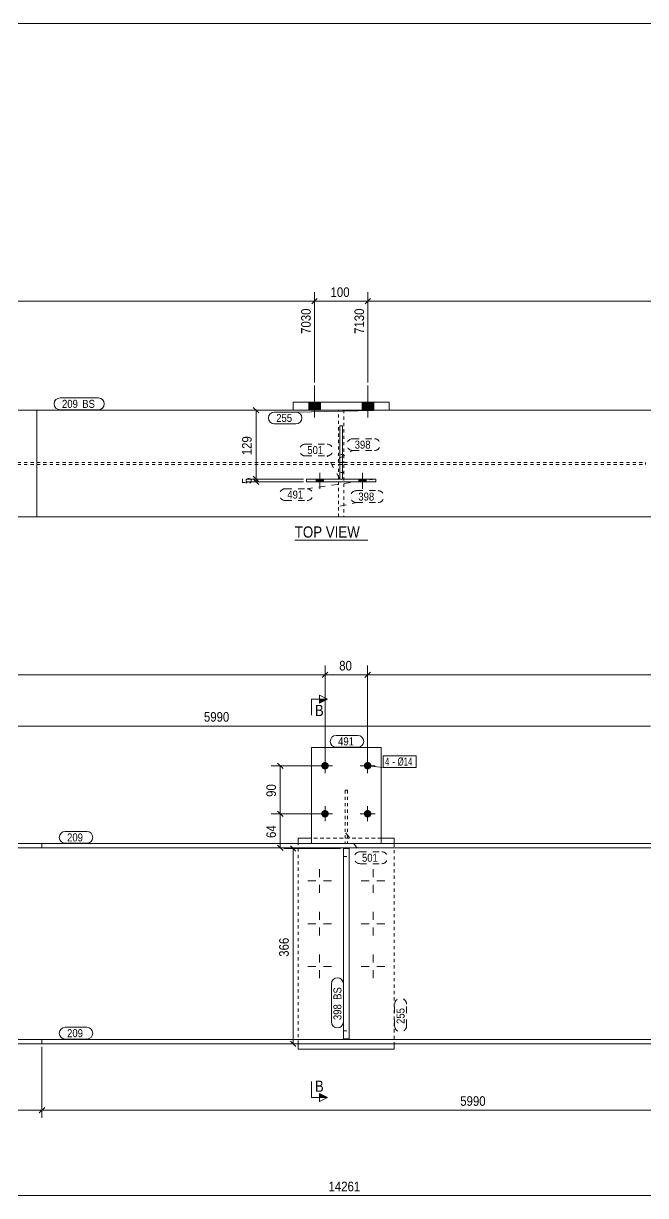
# Model space of a CAD drawing. Header units: millimetres. Extents: x 2 to 825, y 1 to 579.
# Drawn here: x 221.8 to 416.2, y 212.8 to 579 of the extents above; entities that cross this region are included whole.
import ezdxf

# ---------------------------------------------------------------- set-up
doc = ezdxf.new("R2010")
doc.units = ezdxf.units.MM
for name, pattern in [('XKITLINE00', [0]), ('XKITLINE01', [4, 1, -1, 1, -1]), ('XKITLINE02', [4, 2, -2])]:
    doc.linetypes.add(name, pattern=pattern)
for name, color, linetype, lineweight in [('Bolt', 3, 'Continuous', 0), ('BoltMark', 7, 'Continuous', 0), ('Dimensions', 7, 'Continuous', 0), ('DrawingSheet', 5, 'Continuous', 0), ('OtherObjectType', 7, 'Continuous', 0), ('Part', 2, 'Continuous', 0), ('PartMark', 7, 'Continuous', 0), ('Section', 6, 'Continuous', 0)]:
    doc.layers.add(name, color=color, linetype=linetype, lineweight=lineweight)
doc.styles.add('ARIAL', font='ARIAL.TTF')
doc.styles.add('ARIAL_NARROW', font='ARIALN.TTF')

# ---------------------------------------------------------------- blocks, each defined once
blk = doc.blocks.new('*A4')
at = {"layer": 'Bolt', "color": 3, "linetype": 'XKITLINE00', "lineweight": 0}
for p, q in [((314.34, 314.78), (314.34, 312.34)), ((331.01, 314.78), (331.01, 312.34)), ((310.67, 311.12), (313.12, 311.12)), ((314.34, 307.45), (314.34, 309.89)), ((318.01, 311.12), (315.57, 311.12)), ((327.34, 311.12), (329.78, 311.12)), ((331.01, 307.45), (331.01, 309.89)), ((334.67, 311.12), (332.23, 311.12)), ((314.34, 301.45), (314.34, 299.01)), ((331.01, 301.45), (331.01, 299.01)), ((310.67, 297.78), (313.12, 297.78)), ((318.01, 297.78), (315.57, 297.78)), ((327.34, 297.78), (329.78, 297.78)), ((334.67, 297.78), (332.23, 297.78)), ((314.34, 294.12), (314.34, 296.56)), ((331.01, 294.12), (331.01, 296.56)), ((314.34, 288.12), (314.34, 285.67)), ((331.01, 288.12), (331.01, 285.67)), ((310.67, 284.45), (313.12, 284.45)), ((314.34, 280.78), (314.34, 283.22)), ((318.01, 284.45), (315.57, 284.45)), ((327.34, 284.45), (329.78, 284.45)), ((331.01, 280.78), (331.01, 283.22)), ((334.67, 284.45), (332.23, 284.45))]:
    blk.add_line(p, q, dxfattribs=at)
blk = doc.blocks.new('*A5')
at = {"layer": 'Bolt'}
for points in [[(317.17, 347.09), (317.17, 347.06), (317.17, 347.03), (317.17, 347), (317.17, 346.97), (317.16, 346.94), (317.16, 346.92), (317.15, 346.89), (317.15, 346.86), (317.14, 346.83), (317.13, 346.8), (317.12, 346.78), (317.12, 346.75), (317.11, 346.72), (317.1, 346.7), (317.09, 346.67), (317.07, 346.64), (317.06, 346.62), (317.05, 346.59), (317.04, 346.57), (317.02, 346.54), (317.01, 346.52), (316.99, 346.49), (316.98, 346.47), (316.96, 346.44), (316.94, 346.42), (316.93, 346.4), (316.91, 346.38), (316.89, 346.35), (316.87, 346.33), (316.85, 346.31), (316.83, 346.29), (316.81, 346.27), (316.79, 346.25), (316.77, 346.23), (316.75, 346.21), (316.73, 346.2), (316.7, 346.18), (316.68, 346.16), (316.66, 346.15), (316.63, 346.13), (316.61, 346.12), (316.58, 346.1), (316.56, 346.09), (316.53, 346.07), (316.51, 346.06), (316.48, 346.05), (316.45, 346.04), (316.43, 346.03), (316.4, 346.02), (316.37, 346.01), (316.35, 346), (316.32, 345.99), (316.29, 345.98), (316.26, 345.98), (316.24, 345.97), (316.21, 345.97), (316.18, 345.96), (316.15, 345.96), (316.12, 345.95), (316.09, 345.95), (316.07, 345.95), (316.04, 345.95), (316.01, 345.95), (315.98, 345.95), (315.95, 345.95), (315.92, 345.95), (315.89, 345.95), (315.87, 345.96), (315.84, 345.96), (315.81, 345.97), (315.78, 345.97), (315.75, 345.98), (315.72, 345.98), (315.7, 345.99), (315.67, 346), (315.64, 346.01), (315.61, 346.02), (315.59, 346.03), (315.56, 346.04), (315.54, 346.05), (315.51, 346.06), (315.48, 346.07), (315.46, 346.09), (315.43, 346.1), (315.41, 346.12), (315.38, 346.13), (315.36, 346.15), (315.34, 346.16), (315.31, 346.18), (315.29, 346.2), (315.27, 346.21), (315.25, 346.23), (315.22, 346.25), (315.2, 346.27), (315.18, 346.29), (315.16, 346.31), (315.14, 346.33), (315.12, 346.35), (315.11, 346.38), (315.09, 346.4), (315.07, 346.42), (315.05, 346.44), (315.04, 346.47), (315.02, 346.49), (315.01, 346.52), (314.99, 346.54), (314.98, 346.57), (314.97, 346.59), (314.95, 346.62), (314.94, 346.64), (314.93, 346.67), (314.92, 346.7), (314.91, 346.72), (314.9, 346.75), (314.89, 346.78), (314.88, 346.8), (314.88, 346.83), (314.87, 346.86), (314.86, 346.89), (314.86, 346.92), (314.85, 346.94), (314.85, 346.97), (314.85, 347), (314.84, 347.03), (314.84, 347.06), (314.84, 347.09), (314.84, 347.12), (314.84, 347.14), (314.84, 347.17), (314.84, 347.2), (314.85, 347.23), (314.85, 347.26), (314.85, 347.29), (314.86, 347.32), (314.86, 347.34), (314.87, 347.37), (314.88, 347.4), (314.88, 347.43), (314.89, 347.45), (314.9, 347.48), (314.91, 347.51), (314.92, 347.54), (314.93, 347.56), (314.94, 347.59), (314.95, 347.61), (314.97, 347.64), (314.98, 347.67), (314.99, 347.69), (315.01, 347.72), (315.02, 347.74), (315.04, 347.76), (315.05, 347.79), (315.07, 347.81), (315.09, 347.83), (315.11, 347.86), (315.12, 347.88), (315.14, 347.9), (315.16, 347.92), (315.18, 347.94), (315.2, 347.96), (315.22, 347.98), (315.25, 348), (315.27, 348.02), (315.29, 348.04), (315.31, 348.05), (315.34, 348.07), (315.36, 348.09), (315.38, 348.1), (315.41, 348.12), (315.43, 348.13), (315.46, 348.14), (315.48, 348.16), (315.51, 348.17), (315.54, 348.18), (315.56, 348.19), (315.59, 348.2), (315.61, 348.21), (315.64, 348.22), (315.67, 348.23), (315.7, 348.24), (315.72, 348.25), (315.75, 348.25), (315.78, 348.26), (315.81, 348.27), (315.84, 348.27), (315.87, 348.27), (315.89, 348.28), (315.92, 348.28), (315.95, 348.28), (315.98, 348.28), (316.01, 348.28), (316.04, 348.28), (316.07, 348.28), (316.09, 348.28), (316.12, 348.28), (316.15, 348.27), (316.18, 348.27), (316.21, 348.27), (316.24, 348.26), (316.26, 348.25), (316.29, 348.25), (316.32, 348.24), (316.35, 348.23), (316.37, 348.22), (316.4, 348.21), (316.43, 348.2), (316.45, 348.19), (316.48, 348.18), (316.51, 348.17), (316.53, 348.16), (316.56, 348.14), (316.58, 348.13), (316.61, 348.12), (316.63, 348.1), (316.66, 348.09), (316.68, 348.07), (316.7, 348.05), (316.73, 348.04), (316.75, 348.02), (316.77, 348), (316.79, 347.98), (316.81, 347.96), (316.83, 347.94), (316.85, 347.92), (316.87, 347.9), (316.89, 347.88), (316.91, 347.86), (316.93, 347.83), (316.94, 347.81), (316.96, 347.79), (316.98, 347.76), (316.99, 347.74), (317.01, 347.72), (317.02, 347.69), (317.04, 347.67), (317.05, 347.64), (317.06, 347.61), (317.07, 347.59), (317.09, 347.56), (317.1, 347.54), (317.11, 347.51), (317.12, 347.48), (317.12, 347.45), (317.13, 347.43), (317.14, 347.4), (317.15, 347.37), (317.15, 347.34), (317.16, 347.32), (317.16, 347.29), (317.17, 347.26), (317.17, 347.23), (317.17, 347.2), (317.17, 347.17), (317.17, 347.14), (317.17, 347.12)], [(330.51, 347.09), (330.51, 347.06), (330.5, 347.03), (330.5, 347), (330.5, 346.97), (330.5, 346.94), (330.49, 346.92), (330.49, 346.89), (330.48, 346.86), (330.47, 346.83), (330.47, 346.8), (330.46, 346.78), (330.45, 346.75), (330.44, 346.72), (330.43, 346.7), (330.42, 346.67), (330.41, 346.64), (330.4, 346.62), (330.38, 346.59), (330.37, 346.57), (330.36, 346.54), (330.34, 346.52), (330.33, 346.49), (330.31, 346.47), (330.3, 346.44), (330.28, 346.42), (330.26, 346.4), (330.24, 346.38), (330.22, 346.35), (330.21, 346.33), (330.19, 346.31), (330.17, 346.29), (330.15, 346.27), (330.12, 346.25), (330.1, 346.23), (330.08, 346.21), (330.06, 346.2), (330.04, 346.18), (330.01, 346.16), (329.99, 346.15), (329.97, 346.13), (329.94, 346.12), (329.92, 346.1), (329.89, 346.09), (329.87, 346.07), (329.84, 346.06), (329.81, 346.05), (329.79, 346.04), (329.76, 346.03), (329.73, 346.02), (329.71, 346.01), (329.68, 346), (329.65, 345.99), (329.62, 345.98), (329.6, 345.98), (329.57, 345.97), (329.54, 345.97), (329.51, 345.96), (329.48, 345.96), (329.46, 345.95), (329.43, 345.95), (329.4, 345.95), (329.37, 345.95), (329.34, 345.95), (329.31, 345.95), (329.28, 345.95), (329.26, 345.95), (329.23, 345.95), (329.2, 345.96), (329.17, 345.96), (329.14, 345.97), (329.11, 345.97), (329.09, 345.98), (329.06, 345.98), (329.03, 345.99), (329, 346), (328.98, 346.01), (328.95, 346.02), (328.92, 346.03), (328.89, 346.04), (328.87, 346.05), (328.84, 346.06), (328.82, 346.07), (328.79, 346.09), (328.77, 346.1), (328.74, 346.12), (328.72, 346.13), (328.69, 346.15), (328.67, 346.16), (328.65, 346.18), (328.62, 346.2), (328.6, 346.21), (328.58, 346.23), (328.56, 346.25), (328.54, 346.27), (328.52, 346.29), (328.5, 346.31), (328.48, 346.33), (328.46, 346.35), (328.44, 346.38), (328.42, 346.4), (328.4, 346.42), (328.39, 346.44), (328.37, 346.47), (328.36, 346.49), (328.34, 346.52), (328.33, 346.54), (328.31, 346.57), (328.3, 346.59), (328.29, 346.62), (328.27, 346.64), (328.26, 346.67), (328.25, 346.7), (328.24, 346.72), (328.23, 346.75), (328.22, 346.78), (328.22, 346.8), (328.21, 346.83), (328.2, 346.86), (328.2, 346.89), (328.19, 346.92), (328.19, 346.94), (328.18, 346.97), (328.18, 347), (328.18, 347.03), (328.18, 347.06), (328.17, 347.09), (328.17, 347.12), (328.17, 347.14), (328.18, 347.17), (328.18, 347.2), (328.18, 347.23), (328.18, 347.26), (328.19, 347.29), (328.19, 347.32), (328.2, 347.34), (328.2, 347.37), (328.21, 347.4), (328.22, 347.43), (328.22, 347.45), (328.23, 347.48), (328.24, 347.51), (328.25, 347.54), (328.26, 347.56), (328.27, 347.59), (328.29, 347.61), (328.3, 347.64), (328.31, 347.67), (328.33, 347.69), (328.34, 347.72), (328.36, 347.74), (328.37, 347.76), (328.39, 347.79), (328.4, 347.81), (328.42, 347.83), (328.44, 347.86), (328.46, 347.88), (328.48, 347.9), (328.5, 347.92), (328.52, 347.94), (328.54, 347.96), (328.56, 347.98), (328.58, 348), (328.6, 348.02), (328.62, 348.04), (328.65, 348.05), (328.67, 348.07), (328.69, 348.09), (328.72, 348.1), (328.74, 348.12), (328.77, 348.13), (328.79, 348.14), (328.82, 348.16), (328.84, 348.17), (328.87, 348.18), (328.89, 348.19), (328.92, 348.2), (328.95, 348.21), (328.98, 348.22), (329, 348.23), (329.03, 348.24), (329.06, 348.25), (329.09, 348.25), (329.11, 348.26), (329.14, 348.27), (329.17, 348.27), (329.2, 348.27), (329.23, 348.28), (329.26, 348.28), (329.28, 348.28), (329.31, 348.28), (329.34, 348.28), (329.37, 348.28), (329.4, 348.28), (329.43, 348.28), (329.46, 348.28), (329.48, 348.27), (329.51, 348.27), (329.54, 348.27), (329.57, 348.26), (329.6, 348.25), (329.62, 348.25), (329.65, 348.24), (329.68, 348.23), (329.71, 348.22), (329.73, 348.21), (329.76, 348.2), (329.79, 348.19), (329.81, 348.18), (329.84, 348.17), (329.87, 348.16), (329.89, 348.14), (329.92, 348.13), (329.94, 348.12), (329.97, 348.1), (329.99, 348.09), (330.01, 348.07), (330.04, 348.05), (330.06, 348.04), (330.08, 348.02), (330.1, 348), (330.12, 347.98), (330.15, 347.96), (330.17, 347.94), (330.19, 347.92), (330.21, 347.9), (330.22, 347.88), (330.24, 347.86), (330.26, 347.83), (330.28, 347.81), (330.3, 347.79), (330.31, 347.76), (330.33, 347.74), (330.34, 347.72), (330.36, 347.69), (330.37, 347.67), (330.38, 347.64), (330.4, 347.61), (330.41, 347.59), (330.42, 347.56), (330.43, 347.54), (330.44, 347.51), (330.45, 347.48), (330.46, 347.45), (330.47, 347.43), (330.47, 347.4), (330.48, 347.37), (330.49, 347.34), (330.49, 347.32), (330.5, 347.29), (330.5, 347.26), (330.5, 347.23), (330.5, 347.2), (330.51, 347.17), (330.51, 347.14), (330.51, 347.12)], [(317.17, 332.09), (317.17, 332.06), (317.17, 332.03), (317.17, 332), (317.17, 331.97), (317.16, 331.94), (317.16, 331.92), (317.15, 331.89), (317.15, 331.86), (317.14, 331.83), (317.13, 331.8), (317.12, 331.78), (317.12, 331.75), (317.11, 331.72), (317.1, 331.7), (317.09, 331.67), (317.07, 331.64), (317.06, 331.62), (317.05, 331.59), (317.04, 331.57), (317.02, 331.54), (317.01, 331.52), (316.99, 331.49), (316.98, 331.47), (316.96, 331.44), (316.94, 331.42), (316.93, 331.4), (316.91, 331.38), (316.89, 331.35), (316.87, 331.33), (316.85, 331.31), (316.83, 331.29), (316.81, 331.27), (316.79, 331.25), (316.77, 331.23), (316.75, 331.21), (316.73, 331.2), (316.7, 331.18), (316.68, 331.16), (316.66, 331.15), (316.63, 331.13), (316.61, 331.12), (316.58, 331.1), (316.56, 331.09), (316.53, 331.07), (316.51, 331.06), (316.48, 331.05), (316.45, 331.04), (316.43, 331.03), (316.4, 331.02), (316.37, 331.01), (316.35, 331), (316.32, 330.99), (316.29, 330.98), (316.26, 330.98), (316.24, 330.97), (316.21, 330.97), (316.18, 330.96), (316.15, 330.96), (316.12, 330.95), (316.09, 330.95), (316.07, 330.95), (316.04, 330.95), (316.01, 330.95), (315.98, 330.95), (315.95, 330.95), (315.92, 330.95), (315.89, 330.95), (315.87, 330.96), (315.84, 330.96), (315.81, 330.97), (315.78, 330.97), (315.75, 330.98), (315.72, 330.98), (315.7, 330.99), (315.67, 331), (315.64, 331.01), (315.61, 331.02), (315.59, 331.03), (315.56, 331.04), (315.54, 331.05), (315.51, 331.06), (315.48, 331.07), (315.46, 331.09), (315.43, 331.1), (315.41, 331.12), (315.38, 331.13), (315.36, 331.15), (315.34, 331.16), (315.31, 331.18), (315.29, 331.2), (315.27, 331.21), (315.25, 331.23), (315.22, 331.25), (315.2, 331.27), (315.18, 331.29), (315.16, 331.31), (315.14, 331.33), (315.12, 331.35), (315.11, 331.38), (315.09, 331.4), (315.07, 331.42), (315.05, 331.44), (315.04, 331.47), (315.02, 331.49), (315.01, 331.52), (314.99, 331.54), (314.98, 331.57), (314.97, 331.59), (314.95, 331.62), (314.94, 331.64), (314.93, 331.67), (314.92, 331.7), (314.91, 331.72), (314.9, 331.75), (314.89, 331.78), (314.88, 331.8), (314.88, 331.83), (314.87, 331.86), (314.86, 331.89), (314.86, 331.92), (314.85, 331.94), (314.85, 331.97), (314.85, 332), (314.84, 332.03), (314.84, 332.06), (314.84, 332.09), (314.84, 332.12), (314.84, 332.14), (314.84, 332.17), (314.84, 332.2), (314.85, 332.23), (314.85, 332.26), (314.85, 332.29), (314.86, 332.32), (314.86, 332.34), (314.87, 332.37), (314.88, 332.4), (314.88, 332.43), (314.89, 332.45), (314.9, 332.48), (314.91, 332.51), (314.92, 332.54), (314.93, 332.56), (314.94, 332.59), (314.95, 332.61), (314.97, 332.64), (314.98, 332.67), (314.99, 332.69), (315.01, 332.72), (315.02, 332.74), (315.04, 332.76), (315.05, 332.79), (315.07, 332.81), (315.09, 332.83), (315.11, 332.86), (315.12, 332.88), (315.14, 332.9), (315.16, 332.92), (315.18, 332.94), (315.2, 332.96), (315.22, 332.98), (315.25, 333), (315.27, 333.02), (315.29, 333.04), (315.31, 333.05), (315.34, 333.07), (315.36, 333.09), (315.38, 333.1), (315.41, 333.12), (315.43, 333.13), (315.46, 333.14), (315.48, 333.16), (315.51, 333.17), (315.54, 333.18), (315.56, 333.19), (315.59, 333.2), (315.61, 333.21), (315.64, 333.22), (315.67, 333.23), (315.7, 333.24), (315.72, 333.25), (315.75, 333.25), (315.78, 333.26), (315.81, 333.27), (315.84, 333.27), (315.87, 333.27), (315.89, 333.28), (315.92, 333.28), (315.95, 333.28), (315.98, 333.28), (316.01, 333.28), (316.04, 333.28), (316.07, 333.28), (316.09, 333.28), (316.12, 333.28), (316.15, 333.27), (316.18, 333.27), (316.21, 333.27), (316.24, 333.26), (316.26, 333.25), (316.29, 333.25), (316.32, 333.24), (316.35, 333.23), (316.37, 333.22), (316.4, 333.21), (316.43, 333.2), (316.45, 333.19), (316.48, 333.18), (316.51, 333.17), (316.53, 333.16), (316.56, 333.14), (316.58, 333.13), (316.61, 333.12), (316.63, 333.1), (316.66, 333.09), (316.68, 333.07), (316.7, 333.05), (316.73, 333.04), (316.75, 333.02), (316.77, 333), (316.79, 332.98), (316.81, 332.96), (316.83, 332.94), (316.85, 332.92), (316.87, 332.9), (316.89, 332.88), (316.91, 332.86), (316.93, 332.83), (316.94, 332.81), (316.96, 332.79), (316.98, 332.76), (316.99, 332.74), (317.01, 332.72), (317.02, 332.69), (317.04, 332.67), (317.05, 332.64), (317.06, 332.61), (317.07, 332.59), (317.09, 332.56), (317.1, 332.54), (317.11, 332.51), (317.12, 332.48), (317.12, 332.45), (317.13, 332.43), (317.14, 332.4), (317.15, 332.37), (317.15, 332.34), (317.16, 332.32), (317.16, 332.29), (317.17, 332.26), (317.17, 332.23), (317.17, 332.2), (317.17, 332.17), (317.17, 332.14), (317.17, 332.12)], [(330.51, 332.09), (330.51, 332.06), (330.5, 332.03), (330.5, 332), (330.5, 331.97), (330.5, 331.94), (330.49, 331.92), (330.49, 331.89), (330.48, 331.86), (330.47, 331.83), (330.47, 331.8), (330.46, 331.78), (330.45, 331.75), (330.44, 331.72), (330.43, 331.7), (330.42, 331.67), (330.41, 331.64), (330.4, 331.62), (330.38, 331.59), (330.37, 331.57), (330.36, 331.54), (330.34, 331.52), (330.33, 331.49), (330.31, 331.47), (330.3, 331.44), (330.28, 331.42), (330.26, 331.4), (330.24, 331.38), (330.22, 331.35), (330.21, 331.33), (330.19, 331.31), (330.17, 331.29), (330.15, 331.27), (330.12, 331.25), (330.1, 331.23), (330.08, 331.21), (330.06, 331.2), (330.04, 331.18), (330.01, 331.16), (329.99, 331.15), (329.97, 331.13), (329.94, 331.12), (329.92, 331.1), (329.89, 331.09), (329.87, 331.07), (329.84, 331.06), (329.81, 331.05), (329.79, 331.04), (329.76, 331.03), (329.73, 331.02), (329.71, 331.01), (329.68, 331), (329.65, 330.99), (329.62, 330.98), (329.6, 330.98), (329.57, 330.97), (329.54, 330.97), (329.51, 330.96), (329.48, 330.96), (329.46, 330.95), (329.43, 330.95), (329.4, 330.95), (329.37, 330.95), (329.34, 330.95), (329.31, 330.95), (329.28, 330.95), (329.26, 330.95), (329.23, 330.95), (329.2, 330.96), (329.17, 330.96), (329.14, 330.97), (329.11, 330.97), (329.09, 330.98), (329.06, 330.98), (329.03, 330.99), (329, 331), (328.98, 331.01), (328.95, 331.02), (328.92, 331.03), (328.89, 331.04), (328.87, 331.05), (328.84, 331.06), (328.82, 331.07), (328.79, 331.09), (328.77, 331.1), (328.74, 331.12), (328.72, 331.13), (328.69, 331.15), (328.67, 331.16), (328.65, 331.18), (328.62, 331.2), (328.6, 331.21), (328.58, 331.23), (328.56, 331.25), (328.54, 331.27), (328.52, 331.29), (328.5, 331.31), (328.48, 331.33), (328.46, 331.35), (328.44, 331.38), (328.42, 331.4), (328.4, 331.42), (328.39, 331.44), (328.37, 331.47), (328.36, 331.49), (328.34, 331.52), (328.33, 331.54), (328.31, 331.57), (328.3, 331.59), (328.29, 331.62), (328.27, 331.64), (328.26, 331.67), (328.25, 331.7), (328.24, 331.72), (328.23, 331.75), (328.22, 331.78), (328.22, 331.8), (328.21, 331.83), (328.2, 331.86), (328.2, 331.89), (328.19, 331.92), (328.19, 331.94), (328.18, 331.97), (328.18, 332), (328.18, 332.03), (328.18, 332.06), (328.17, 332.09), (328.17, 332.12), (328.17, 332.14), (328.18, 332.17), (328.18, 332.2), (328.18, 332.23), (328.18, 332.26), (328.19, 332.29), (328.19, 332.32), (328.2, 332.34), (328.2, 332.37), (328.21, 332.4), (328.22, 332.43), (328.22, 332.45), (328.23, 332.48), (328.24, 332.51), (328.25, 332.54), (328.26, 332.56), (328.27, 332.59), (328.29, 332.61), (328.3, 332.64), (328.31, 332.67), (328.33, 332.69), (328.34, 332.72), (328.36, 332.74), (328.37, 332.76), (328.39, 332.79), (328.4, 332.81), (328.42, 332.83), (328.44, 332.86), (328.46, 332.88), (328.48, 332.9), (328.5, 332.92), (328.52, 332.94), (328.54, 332.96), (328.56, 332.98), (328.58, 333), (328.6, 333.02), (328.62, 333.04), (328.65, 333.05), (328.67, 333.07), (328.69, 333.09), (328.72, 333.1), (328.74, 333.12), (328.77, 333.13), (328.79, 333.14), (328.82, 333.16), (328.84, 333.17), (328.87, 333.18), (328.89, 333.19), (328.92, 333.2), (328.95, 333.21), (328.98, 333.22), (329, 333.23), (329.03, 333.24), (329.06, 333.25), (329.09, 333.25), (329.11, 333.26), (329.14, 333.27), (329.17, 333.27), (329.2, 333.27), (329.23, 333.28), (329.26, 333.28), (329.28, 333.28), (329.31, 333.28), (329.34, 333.28), (329.37, 333.28), (329.4, 333.28), (329.43, 333.28), (329.46, 333.28), (329.48, 333.27), (329.51, 333.27), (329.54, 333.27), (329.57, 333.26), (329.6, 333.25), (329.62, 333.25), (329.65, 333.24), (329.68, 333.23), (329.71, 333.22), (329.73, 333.21), (329.76, 333.2), (329.79, 333.19), (329.81, 333.18), (329.84, 333.17), (329.87, 333.16), (329.89, 333.14), (329.92, 333.13), (329.94, 333.12), (329.97, 333.1), (329.99, 333.09), (330.01, 333.07), (330.04, 333.05), (330.06, 333.04), (330.08, 333.02), (330.1, 333), (330.12, 332.98), (330.15, 332.96), (330.17, 332.94), (330.19, 332.92), (330.21, 332.9), (330.22, 332.88), (330.24, 332.86), (330.26, 332.83), (330.28, 332.81), (330.3, 332.79), (330.31, 332.76), (330.33, 332.74), (330.34, 332.72), (330.36, 332.69), (330.37, 332.67), (330.38, 332.64), (330.4, 332.61), (330.41, 332.59), (330.42, 332.56), (330.43, 332.54), (330.44, 332.51), (330.45, 332.48), (330.46, 332.45), (330.47, 332.43), (330.47, 332.4), (330.48, 332.37), (330.49, 332.34), (330.49, 332.32), (330.5, 332.29), (330.5, 332.26), (330.5, 332.23), (330.5, 332.2), (330.51, 332.17), (330.51, 332.14), (330.51, 332.12)]]:
    blk.add_hatch(color=3, dxfattribs=at).paths.add_polyline_path(points, flags=17)
at = {"layer": 'Bolt', "color": 3, "linetype": 'XKITLINE00', "lineweight": 0}
for p, q in [((316.01, 349.45), (316.01, 344.78)), ((329.34, 349.45), (329.34, 344.78)), ((318.34, 347.12), (313.67, 347.12)), ((331.67, 347.12), (327.01, 347.12)), ((316.01, 334.45), (316.01, 329.78)), ((329.34, 334.45), (329.34, 329.78)), ((318.34, 332.12), (313.67, 332.12)), ((331.67, 332.12), (327.01, 332.12))]:
    blk.add_line(p, q, dxfattribs=at)
blk = doc.blocks.new('*A8')
at = {"layer": 'Part', "color": 7, "linetype": 'XKITLINE01', "lineweight": 0}
for p, q in [((187.57, 321.45), (267.57, 321.45)), ((267.67, 321.45), (377.67, 321.45)), ((377.77, 321.45), (417.77, 321.45)), ((187.57, 261.62), (267.57, 261.62)), ((267.67, 261.62), (377.67, 261.62)), ((377.77, 261.62), (417.77, 261.62))]:
    blk.add_line(p, q, dxfattribs=at)
blk = doc.blocks.new('*A9')
at = {"layer": 'Part', "color": 2, "linetype": 'XKITLINE00', "lineweight": 0}
for p, q in [((107.37, 322.78), (65.21, 322.78)), ((65.21, 322.78), (65.21, 321.45)), ((187.47, 322.78), (107.47, 322.78)), ((227.57, 322.78), (187.57, 322.78)), ((227.57, 321.45), (227.57, 322.78)), ((107.37, 321.45), (65.21, 321.45)), ((187.47, 321.45), (107.47, 321.45)), ((227.57, 321.45), (187.57, 321.45))]:
    blk.add_line(p, q, dxfattribs=at)
blk = doc.blocks.new('*A10')
at = {"layer": 'Part', "color": 2, "linetype": 'XKITLINE00', "lineweight": 0}
for p, q in [((307.67, 324.45), (307.67, 322.78)), ((311.84, 324.45), (307.67, 324.45)), ((337.67, 324.45), (333.51, 324.45)), ((337.67, 324.45), (337.67, 324.45)), ((337.67, 324.45), (337.67, 322.78)), ((307.67, 258.62), (307.67, 260.28)), ((337.67, 258.62), (337.67, 260.28)), ((307.67, 258.62), (337.67, 258.62))]:
    blk.add_line(p, q, dxfattribs=at)
at = {"layer": 'Part', "color": 7, "linetype": 'XKITLINE01', "lineweight": 0}
for p, q in [((337.67, 324.45), (307.67, 324.45)), ((307.67, 260.28), (307.67, 322.78)), ((333.51, 324.45), (311.84, 324.45)), ((337.67, 322.78), (337.67, 260.28)), ((307.67, 258.62), (337.67, 258.62))]:
    blk.add_line(p, q, dxfattribs=at)
blk = doc.blocks.new('*A11')
at = {"layer": 'Part', "color": 2, "linetype": 'XKITLINE00', "lineweight": 0}
for p, q in [((323.51, 321.28), (321.84, 321.28)), ((321.84, 261.78), (321.84, 321.28)), ((323.51, 321.28), (323.51, 261.78)), ((323.51, 261.78), (321.84, 261.78))]:
    blk.add_line(p, q, dxfattribs=at)
at = {"layer": 'Part', "color": 7, "linetype": 'XKITLINE01', "lineweight": 0}
for p, q in [((321.84, 318.78), (323.51, 318.78)), ((321.84, 264.28), (323.51, 264.28))]:
    blk.add_line(p, q, dxfattribs=at)
blk = doc.blocks.new('*A12')
at = {"layer": 'Part', "color": 7, "linetype": 'XKITLINE01', "lineweight": 0}
for p, q in [((321.84, 321.28), (321.84, 261.78)), ((321.84, 321.28), (323.51, 321.28)), ((321.84, 318.78), (323.51, 318.78)), ((323.51, 321.28), (323.51, 261.78)), ((321.84, 264.28), (323.51, 264.28)), ((321.84, 261.78), (323.51, 261.78))]:
    blk.add_line(p, q, dxfattribs=at)
blk = doc.blocks.new('*A13')
at = {"layer": 'Part', "color": 2, "linetype": 'XKITLINE00', "lineweight": 0}
for p, q in [((311.84, 322.78), (311.84, 352.78)), ((333.51, 352.78), (311.84, 352.78)), ((333.51, 322.78), (333.51, 352.78))]:
    blk.add_line(p, q, dxfattribs=at)
at = {"layer": 'Part', "color": 7, "linetype": 'XKITLINE01', "lineweight": 0}
blk.add_line((333.51, 322.78), (311.84, 322.78), dxfattribs=at)
blk = doc.blocks.new('*A14')
at = {"layer": 'Part', "color": 7, "linetype": 'XKITLINE01', "lineweight": 0}
for p, q in [((323.09, 339.45), (322.26, 339.45)), ((322.26, 339.45), (322.26, 322.78)), ((323.09, 339.45), (323.09, 322.78)), ((323.09, 322.78), (322.26, 322.78))]:
    blk.add_line(p, q, dxfattribs=at)
blk = doc.blocks.new('*A18')
at = {"layer": 'Part', "color": 2, "linetype": 'XKITLINE00', "lineweight": 0}
for p, q in [((227.57, 261.62), (267.57, 261.62)), ((227.57, 260.28), (227.57, 261.62)), ((267.57, 260.28), (227.57, 260.28)), ((267.67, 261.62), (377.67, 261.62)), ((377.67, 260.28), (267.67, 260.28)), ((377.77, 261.62), (457.77, 261.62)), ((457.77, 260.28), (377.77, 260.28))]:
    blk.add_line(p, q, dxfattribs=at)
blk = doc.blocks.new('*A19')
at = {"layer": 'Part', "color": 2, "linetype": 'XKITLINE00', "lineweight": 0}
for p, q in [((107.37, 261.62), (65.21, 261.62)), ((65.21, 261.62), (65.21, 260.28)), ((65.21, 260.28), (107.37, 260.28)), ((187.47, 261.62), (107.47, 261.62)), ((107.47, 260.28), (187.47, 260.28)), ((227.57, 261.62), (187.57, 261.62)), ((187.57, 260.28), (227.57, 260.28)), ((227.57, 260.28), (227.57, 261.62))]:
    blk.add_line(p, q, dxfattribs=at)
blk = doc.blocks.new('*A20')
at = {"layer": 'Part', "color": 2, "linetype": 'XKITLINE00', "lineweight": 0}
for p, q in [((267.57, 322.78), (227.57, 322.78)), ((227.57, 322.78), (227.57, 321.45)), ((377.67, 322.78), (267.67, 322.78)), ((457.77, 322.78), (377.77, 322.78)), ((267.57, 321.45), (227.57, 321.45)), ((377.67, 321.45), (267.67, 321.45)), ((457.77, 321.45), (377.77, 321.45))]:
    blk.add_line(p, q, dxfattribs=at)
blk = doc.blocks.new('*A24')
at = {"layer": 'Bolt'}
for points in [[(314.58, 460.72), (314.58, 458.22), (310.92, 458.22), (310.92, 460.72)], [(314.58, 460.71), (314.58, 458.21), (310.92, 458.21), (310.92, 460.71)], [(314.58, 460.71), (314.58, 458.21), (310.92, 458.21), (310.92, 460.71)], [(331.25, 460.72), (331.25, 458.22), (327.58, 458.22), (327.58, 460.72)], [(331.25, 460.71), (331.25, 458.21), (327.58, 458.21), (327.58, 460.71)], [(331.25, 460.71), (331.25, 458.21), (327.58, 458.21), (327.58, 460.71)]]:
    blk.add_hatch(color=3, dxfattribs=at).paths.add_polyline_path(points, flags=17)
at = {"layer": 'Bolt', "color": 3, "linetype": 'XKITLINE00', "lineweight": 0}
for p, q in [((312.75, 455.88), (312.75, 465.88)), ((312.75, 455.88), (312.75, 465.88)), ((312.75, 455.88), (312.75, 465.88)), ((329.42, 455.88), (329.42, 465.88)), ((329.42, 455.88), (329.42, 465.88)), ((329.42, 455.88), (329.42, 465.88)), ((310.92, 458.22), (310.92, 460.72)), ((310.92, 458.21), (310.92, 460.71)), ((310.92, 458.21), (310.92, 460.71)), ((314.58, 458.22), (314.58, 460.72)), ((314.58, 458.21), (314.58, 460.71)), ((314.58, 458.21), (314.58, 460.71)), ((327.58, 458.22), (327.58, 460.72)), ((327.58, 458.21), (327.58, 460.71)), ((327.58, 458.21), (327.58, 460.71)), ((331.25, 458.22), (331.25, 460.72)), ((331.25, 458.21), (331.25, 460.71)), ((331.25, 458.21), (331.25, 460.71))]:
    blk.add_line(p, q, dxfattribs=at)
blk = doc.blocks.new('*A25')
at = {"layer": 'Bolt'}
for points in [[(313.25, 435.85), (313.25, 436.68), (315.58, 436.68), (315.58, 435.85)], [(313.25, 435.85), (313.25, 436.68), (315.58, 436.68), (315.58, 435.85)], [(326.58, 435.85), (326.58, 436.68), (328.92, 436.68), (328.92, 435.85)], [(326.58, 435.85), (326.58, 436.68), (328.92, 436.68), (328.92, 435.85)]]:
    blk.add_hatch(color=3, dxfattribs=at).paths.add_polyline_path(points, flags=17)
at = {"layer": 'Bolt', "color": 3, "linetype": 'XKITLINE00', "lineweight": 0}
for p, q in [((313.25, 436.68), (313.25, 435.85)), ((313.25, 436.68), (313.25, 435.85)), ((314.42, 438.62), (314.42, 433.62)), ((314.42, 438.62), (314.42, 433.62)), ((315.58, 436.68), (315.58, 435.85)), ((315.58, 436.68), (315.58, 435.85)), ((326.58, 436.68), (326.58, 435.85)), ((326.58, 436.68), (326.58, 435.85)), ((327.75, 438.62), (327.75, 433.62)), ((327.75, 438.62), (327.75, 433.62)), ((328.92, 436.68), (328.92, 435.85)), ((328.92, 436.68), (328.92, 435.85))]:
    blk.add_line(p, q, dxfattribs=at)
blk = doc.blocks.new('*A28')
at = {"layer": 'Part', "color": 7, "linetype": 'XKITLINE01', "lineweight": 0}
for p, q in [((185.98, 441.88), (265.98, 441.88)), ((185.98, 441.22), (265.98, 441.22)), ((266.08, 441.88), (376.08, 441.88)), ((266.08, 441.22), (376.08, 441.22)), ((376.18, 441.88), (416.18, 441.88)), ((376.18, 441.22), (416.18, 441.22)), ((416.18, 441.22), (416.18, 441.88))]:
    blk.add_line(p, q, dxfattribs=at)
blk = doc.blocks.new('*A29')
at = {"layer": 'Part', "color": 2, "linetype": 'XKITLINE00', "lineweight": 0}
for p, q in [((105.78, 458.22), (63.62, 458.22)), ((63.62, 458.22), (63.62, 424.88)), ((185.88, 458.22), (105.88, 458.22)), ((225.98, 458.22), (185.98, 458.22)), ((225.98, 424.88), (225.98, 458.22)), ((63.62, 424.88), (105.78, 424.88)), ((105.88, 424.88), (185.88, 424.88)), ((185.98, 424.88), (225.98, 424.88))]:
    blk.add_line(p, q, dxfattribs=at)
blk = doc.blocks.new('*A30')
at = {"layer": 'Part', "color": 2, "linetype": 'XKITLINE00', "lineweight": 0}
for p, q in [((336.08, 460.72), (306.08, 460.72)), ((306.08, 460.72), (306.08, 458.22)), ((306.08, 458.22), (336.08, 458.22)), ((336.08, 460.72), (336.08, 458.22))]:
    blk.add_line(p, q, dxfattribs=at)
at = {"layer": 'Part', "color": 7, "linetype": 'XKITLINE01', "lineweight": 0}
for p, q in [((306.08, 460.71), (336.08, 460.71)), ((306.08, 458.21), (306.08, 458.22)), ((306.08, 458.22), (306.08, 458.21)), ((336.08, 458.21), (306.08, 458.21)), ((336.08, 458.22), (336.08, 458.21)), ((336.08, 458.22), (336.08, 458.21))]:
    blk.add_line(p, q, dxfattribs=at)
blk = doc.blocks.new('*A31')
at = {"layer": 'Part', "color": 7, "linetype": 'XKITLINE01', "lineweight": 0}
for p, q in [((320.25, 441.22), (321.92, 441.22)), ((320.25, 424.88), (320.25, 441.22)), ((321.92, 441.22), (321.92, 424.88)), ((321.92, 438.72), (320.25, 438.72)), ((321.92, 424.88), (320.25, 424.88))]:
    blk.add_line(p, q, dxfattribs=at)
blk = doc.blocks.new('*A32')
at = {"layer": 'Part', "color": 7, "linetype": 'XKITLINE01', "lineweight": 0}
for p, q in [((320.25, 441.88), (320.25, 458.22)), ((320.25, 458.22), (321.92, 458.22)), ((321.92, 458.22), (321.92, 441.88)), ((321.92, 444.38), (320.25, 444.38)), ((321.92, 441.88), (320.25, 441.88))]:
    blk.add_line(p, q, dxfattribs=at)
blk = doc.blocks.new('*A33')
at = {"layer": 'Part', "color": 2, "linetype": 'XKITLINE00', "lineweight": 0}
for p, q in [((331.92, 436.68), (310.25, 436.68)), ((310.25, 436.68), (310.25, 435.85)), ((331.92, 435.85), (310.25, 435.85)), ((331.92, 435.85), (331.92, 436.68))]:
    blk.add_line(p, q, dxfattribs=at)
blk = doc.blocks.new('*A34')
at = {"layer": 'Part', "color": 2, "linetype": 'XKITLINE00', "lineweight": 0}
for p, q in [((321.5, 453.35), (320.67, 453.35)), ((320.67, 453.35), (320.67, 436.68)), ((321.5, 453.35), (321.5, 436.68))]:
    blk.add_line(p, q, dxfattribs=at)
at = {"layer": 'Part', "color": 7, "linetype": 'XKITLINE01', "lineweight": 0}
blk.add_line((321.5, 436.68), (320.67, 436.68), dxfattribs=at)
blk = doc.blocks.new('*A38')
at = {"layer": 'Part', "color": 7, "linetype": 'XKITLINE01', "lineweight": 0}
for p, q in [((265.98, 458.22), (225.98, 458.22)), ((225.98, 458.22), (225.98, 424.88)), ((376.08, 458.22), (266.08, 458.22)), ((456.18, 458.22), (376.18, 458.22)), ((225.98, 424.88), (265.98, 424.88)), ((266.08, 424.88), (376.08, 424.88)), ((376.18, 424.88), (456.18, 424.88))]:
    blk.add_line(p, q, dxfattribs=at)
blk = doc.blocks.new('*A39')
at = {"layer": 'Part', "color": 7, "linetype": 'XKITLINE01', "lineweight": 0}
for p, q in [((105.78, 458.22), (63.62, 458.22)), ((63.62, 458.22), (63.62, 424.88)), ((185.88, 458.22), (105.88, 458.22)), ((225.98, 458.22), (185.98, 458.22)), ((225.98, 424.88), (225.98, 458.22)), ((63.62, 424.88), (105.78, 424.88)), ((105.88, 424.88), (185.88, 424.88)), ((185.98, 424.88), (225.98, 424.88))]:
    blk.add_line(p, q, dxfattribs=at)
blk = doc.blocks.new('*A40')
at = {"layer": 'Part', "color": 2, "linetype": 'XKITLINE00', "lineweight": 0}
for p, q in [((265.98, 458.22), (225.98, 458.22)), ((225.98, 458.22), (225.98, 424.88)), ((306.08, 458.22), (266.08, 458.22)), ((376.08, 458.22), (336.08, 458.22)), ((456.18, 458.22), (376.18, 458.22)), ((225.98, 424.88), (265.98, 424.88)), ((266.08, 424.88), (376.08, 424.88)), ((376.18, 424.88), (456.18, 424.88))]:
    blk.add_line(p, q, dxfattribs=at)
at = {"layer": 'Part', "color": 7, "linetype": 'XKITLINE01', "lineweight": 0}
blk.add_line((336.08, 458.22), (306.08, 458.22), dxfattribs=at)
blk = doc.blocks.new('*A54')
at = {"layer": 'DrawingSheet', "color": 5, "linetype": 'XKITLINE00', "lineweight": 0}
blk.add_line((825, 579), (5, 579), dxfattribs=at)
blk = doc.blocks.new('*A62')
at = {"layer": 'Dimensions', "color": 7, "linetype": 'XKITLINE00', "lineweight": 0}
for p, q in [((65.21, 259.28), (65.21, 237.13)), ((227.57, 259.28), (227.57, 237.13)), ((66.06, 240.38), (64.36, 238.68)), ((65.21, 239.53), (227.57, 239.53)), ((228.42, 240.38), (226.73, 238.68))]:
    blk.add_line(p, q, dxfattribs=at)
at = {"layer": 'Dimensions', "color": 3}
for p in [(65.21, 239.53), (227.57, 239.53)]:
    blk.add_point(p, dxfattribs=at)
at = {"layer": 'Dimensions', "color": 3, "style": 'ARIAL', "width": 0.85}
blk.add_text('5968', height=3, dxfattribs=at).set_placement((141.94, 240.88))
blk = doc.blocks.new('*A64')
at = {"layer": 'Dimensions', "color": 7, "linetype": 'XKITLINE00', "lineweight": 0}
for p, q in [((316.01, 348.12), (316.01, 378.38)), ((65.21, 375.53), (316.01, 375.53)), ((316.86, 376.38), (315.16, 374.68))]:
    blk.add_line(p, q, dxfattribs=at)
at = {"layer": 'Dimensions', "color": 3}
blk.add_point((316.01, 375.53), dxfattribs=at)
blk = doc.blocks.new('*A72')
at = {"layer": 'Dimensions', "color": 7, "linetype": 'XKITLINE00', "lineweight": 0}
blk.add_line((62.71, 212.85), (582.64, 212.85), dxfattribs=at)
at = {"layer": 'Dimensions', "color": 3, "style": 'ARIAL', "width": 0.85}
blk.add_text('14261', height=3, dxfattribs=at).set_placement((317.11, 214.2))
blk = doc.blocks.new('*A73')
at = {"layer": 'Dimensions', "color": 7, "linetype": 'XKITLINE00', "lineweight": 0}
for p, q in [((320.84, 321.28), (303.19, 321.28)), ((305.19, 322.13), (306.89, 320.43)), ((306.04, 260.28), (306.04, 321.28)), ((320.84, 260.28), (303.19, 260.28)), ((305.19, 261.13), (306.89, 259.43))]:
    blk.add_line(p, q, dxfattribs=at)
at = {"layer": 'Dimensions', "color": 3}
for p in [(306.04, 321.28), (306.04, 260.28)]:
    blk.add_point(p, dxfattribs=at)
at = {"layer": 'Dimensions', "color": 3, "style": 'ARIAL', "width": 0.85}
blk.add_text('366', height=3, rotation=90.0002, dxfattribs=at).set_placement((304.69, 287.44))
blk = doc.blocks.new('*A74')
at = {"layer": 'Dimensions', "color": 7, "linetype": 'XKITLINE00', "lineweight": 0}
for p, q in [((315.01, 332.12), (299.19, 332.12)), ((301.19, 332.96), (302.89, 331.27)), ((302.04, 321.45), (302.04, 332.12)), ((301.19, 322.3), (302.89, 320.6)), ((315.01, 321.45), (299.19, 321.45))]:
    blk.add_line(p, q, dxfattribs=at)
at = {"layer": 'Dimensions', "color": 3}
for p in [(302.04, 332.12), (302.04, 321.45)]:
    blk.add_point(p, dxfattribs=at)
at = {"layer": 'Dimensions', "color": 3, "style": 'ARIAL', "width": 0.85}
blk.add_text('64', height=3, rotation=90.0002, dxfattribs=at).set_placement((300.69, 324.56))
blk = doc.blocks.new('*A75')
at = {"layer": 'Dimensions', "color": 7, "linetype": 'XKITLINE00', "lineweight": 0}
for p, q in [((301.19, 347.96), (302.89, 346.27)), ((315.01, 347.12), (299.19, 347.12)), ((302.04, 332.12), (302.04, 347.12)), ((315.01, 332.12), (299.19, 332.12)), ((301.19, 332.96), (302.89, 331.27))]:
    blk.add_line(p, q, dxfattribs=at)
at = {"layer": 'Dimensions', "color": 3}
for p in [(302.04, 347.12), (302.04, 332.12)]:
    blk.add_point(p, dxfattribs=at)
at = {"layer": 'Dimensions', "color": 3, "style": 'ARIAL', "width": 0.85}
blk.add_text('90', height=3, rotation=90.0002, dxfattribs=at).set_placement((300.69, 337.39))
blk = doc.blocks.new('*A76')
at = {"layer": 'BoltMark', "color": 7, "linetype": 'XKITLINE00', "lineweight": 0}
for p, q in [((334.17, 350.26), (344.47, 350.26)), ((334.17, 346.56), (334.17, 350.26)), ((344.47, 346.56), (344.47, 350.26)), ((329.34, 347.12), (334.17, 346.56)), ((334.17, 346.56), (344.47, 346.56))]:
    blk.add_line(p, q, dxfattribs=at)
at = {"layer": 'BoltMark', "color": 3, "style": 'ARIAL_NARROW', "width": 0.85}
for s, p in [('4', (334.77, 347.16)), ('-', (337.04, 347.16)), ('Ø14', (338.7, 347.16))]:
    blk.add_text(s, height=2.5, dxfattribs=at).set_placement(p)
blk = doc.blocks.new('*A78')
at = {"layer": 'PartMark', "color": 7, "linetype": 'XKITLINE00', "lineweight": 0}
for p, q in [((234.82, 265.42), (241.59, 265.42)), ((234.82, 261.72), (241.59, 261.72))]:
    blk.add_line(p, q, dxfattribs=at)
for centre, start, end in [((234.82, 263.57), 90, 270), ((241.59, 263.57), 270, 90)]:
    blk.add_arc(centre, 1.85, start, end, dxfattribs=at)
at = {"layer": 'PartMark', "color": 3, "style": 'ARIAL', "width": 0.85}
blk.add_text('209', height=2.5, dxfattribs=at).set_placement((235.42, 262.32))
blk = doc.blocks.new('*A80')
at = {"layer": 'PartMark', "color": 7, "linetype": 'XKITLINE00', "lineweight": 0}
for p, q in [((234.82, 326.58), (241.59, 326.58)), ((234.82, 322.88), (241.59, 322.88))]:
    blk.add_line(p, q, dxfattribs=at)
for centre, start, end in [((234.82, 324.73), 90, 270), ((241.59, 324.73), 270, 90)]:
    blk.add_arc(centre, 1.85, start, end, dxfattribs=at)
at = {"layer": 'PartMark', "color": 3, "style": 'ARIAL', "width": 0.85}
blk.add_text('209', height=2.5, dxfattribs=at).set_placement((235.42, 323.48))
blk = doc.blocks.new('*A84')
at = {"layer": 'PartMark', "color": 7, "linetype": 'XKITLINE02', "lineweight": 0}
for p, q in [((337.77, 265.87), (337.77, 272.63)), ((341.47, 265.87), (341.47, 272.63))]:
    blk.add_line(p, q, dxfattribs=at)
for centre, start, end in [((339.62, 272.63), 0, 180), ((339.62, 265.87), 180, 0)]:
    blk.add_arc(centre, 1.85, start, end, dxfattribs=at)
at = {"layer": 'PartMark', "color": 3, "style": 'ARIAL', "width": 0.85}
blk.add_text('255', height=2.5, rotation=90.0002, dxfattribs=at).set_placement((340.87, 266.47))
blk = doc.blocks.new('*A85')
at = {"layer": 'PartMark', "color": 7, "linetype": 'XKITLINE00', "lineweight": 0}
for p, q in [((319.5, 356.58), (326.26, 356.58)), ((319.5, 352.88), (326.26, 352.88))]:
    blk.add_line(p, q, dxfattribs=at)
for centre, start, end in [((319.5, 354.73), 90, 270), ((326.26, 354.73), 270, 90)]:
    blk.add_arc(centre, 1.85, start, end, dxfattribs=at)
at = {"layer": 'PartMark', "color": 3, "style": 'ARIAL', "width": 0.85}
blk.add_text('491', height=2.5, dxfattribs=at).set_placement((320.1, 353.48))
blk = doc.blocks.new('*A86')
at = {"layer": 'PartMark', "color": 7, "linetype": 'XKITLINE02', "lineweight": 0}
for p, q in [((322.47, 326.16), (326.97, 320.22)), ((326.97, 320.22), (333.74, 320.22)), ((326.97, 316.52), (333.74, 316.52))]:
    blk.add_line(p, q, dxfattribs=at)
for centre, start, end in [((326.97, 318.37), 90, 270), ((333.74, 318.37), 270, 90)]:
    blk.add_arc(centre, 1.85, start, end, dxfattribs=at)
at = {"layer": 'PartMark', "color": 3, "style": 'ARIAL', "width": 0.85}
blk.add_text('501', height=2.5, dxfattribs=at).set_placement((327.57, 317.12))
blk = doc.blocks.new('*A91')
at = {"layer": 'PartMark', "color": 7, "linetype": 'XKITLINE00', "lineweight": 0}
for p, q in [((318.04, 267.07), (318.04, 279.03)), ((321.74, 267.07), (321.74, 279.03))]:
    blk.add_line(p, q, dxfattribs=at)
for centre, start, end in [((319.89, 279.03), 360, 180), ((319.89, 267.07), 180, 360)]:
    blk.add_arc(centre, 1.85, start, end, dxfattribs=at)
at = {"layer": 'PartMark', "color": 3, "style": 'ARIAL', "width": 0.85}
for s, p in [('BS', (321.14, 273.98)), ('398', (321.14, 267.67))]:
    blk.add_text(s, height=2.5, rotation=90.0002, dxfattribs=at).set_placement(p)
blk = doc.blocks.new('*A92')
at = {"layer": 'Section'}
for points in [[(314.34, 367.89), (316.84, 367.89), (314.34, 366.64)], [(314.34, 244.76), (316.84, 243.51), (314.34, 243.51)]]:
    blk.add_hatch(color=3, dxfattribs=at).paths.add_polyline_path(points, flags=17)
at = {"layer": 'Section', "color": 1, "linetype": 'XKITLINE00', "lineweight": 0}
for p, q in [((311.84, 367.89), (311.84, 362.89)), ((311.84, 367.89), (316.84, 367.89)), ((311.84, 243.51), (311.84, 248.51)), ((311.84, 243.51), (316.84, 243.51))]:
    blk.add_line(p, q, dxfattribs=at)
at = {"layer": 'Section', "color": 3, "linetype": 'XKITLINE00', "lineweight": 0}
for p, q in [((314.34, 366.64), (314.34, 369.14)), ((314.34, 369.14), (316.84, 367.89)), ((316.84, 367.89), (314.34, 366.64)), ((316.84, 243.51), (314.34, 244.76)), ((314.34, 244.76), (314.34, 242.26)), ((316.84, 243.51), (314.34, 242.26))]:
    blk.add_line(p, q, dxfattribs=at)
at = {"layer": 'Section', "color": 7, "style": 'ARIAL', "width": 0.85}
for p in [(312.84, 362.64), (312.84, 245.26)]:
    blk.add_text('B', height=3.5, dxfattribs=at).set_placement(p)
blk = doc.blocks.new('*A98')
at = {"layer": 'Dimensions', "color": 7, "linetype": 'XKITLINE00', "lineweight": 0}
for p, q in [((227.57, 259.28), (227.57, 237.13)), ((228.42, 240.38), (226.73, 238.68)), ((227.57, 239.53), (497.87, 239.53))]:
    blk.add_line(p, q, dxfattribs=at)
at = {"layer": 'Dimensions', "color": 3}
blk.add_point((227.57, 239.53), dxfattribs=at)
at = {"layer": 'Dimensions', "color": 3, "style": 'ARIAL', "width": 0.85}
blk.add_text('5990', height=3, dxfattribs=at).set_placement((358.27, 240.88))
blk = doc.blocks.new('*A100')
at = {"layer": 'Dimensions', "color": 7, "linetype": 'XKITLINE00', "lineweight": 0}
blk.add_line((147.47, 359.53), (417.77, 359.53), dxfattribs=at)
at = {"layer": 'Dimensions', "color": 3, "style": 'ARIAL', "width": 0.85}
blk.add_text('5990', height=3, dxfattribs=at).set_placement((278.17, 360.88))
blk = doc.blocks.new('*A102')
at = {"layer": 'Dimensions', "color": 7, "linetype": 'XKITLINE00', "lineweight": 0}
for p, q in [((316.01, 348.12), (316.01, 378.38)), ((329.34, 348.12), (329.34, 378.38)), ((316.86, 376.38), (315.16, 374.68)), ((316.01, 375.53), (329.34, 375.53)), ((330.19, 376.38), (328.49, 374.68))]:
    blk.add_line(p, q, dxfattribs=at)
at = {"layer": 'Dimensions', "color": 3}
for p in [(316.01, 375.53), (329.34, 375.53)]:
    blk.add_point(p, dxfattribs=at)
at = {"layer": 'Dimensions', "color": 3, "style": 'ARIAL', "width": 0.85}
blk.add_text('80', height=3, dxfattribs=at).set_placement((320.45, 376.88))
blk = doc.blocks.new('*A103')
at = {"layer": 'Dimensions', "color": 7, "linetype": 'XKITLINE00', "lineweight": 0}
for p, q in [((329.34, 348.12), (329.34, 378.38)), ((330.19, 376.38), (328.49, 374.68)), ((329.34, 375.53), (580.14, 375.53))]:
    blk.add_line(p, q, dxfattribs=at)
at = {"layer": 'Dimensions', "color": 3}
blk.add_point((329.34, 375.53), dxfattribs=at)
blk = doc.blocks.new('*A109')
at = {"layer": 'Dimensions', "color": 7, "linetype": 'XKITLINE00', "lineweight": 0}
for p, q in [((309.25, 436.68), (291.6, 436.68)), ((309.25, 435.85), (291.6, 435.85)), ((293.6, 437.53), (295.3, 435.83)), ((293.6, 436.7), (295.3, 435)), ((294.45, 435.85), (294.45, 436.68))]:
    blk.add_line(p, q, dxfattribs=at)
at = {"layer": 'Dimensions', "color": 3}
for p in [(294.45, 436.68), (294.45, 435.85)]:
    blk.add_point(p, dxfattribs=at)
at = {"layer": 'Dimensions', "color": 3, "style": 'ARIAL', "width": 0.85}
blk.add_text('5', height=3, rotation=90.0002, dxfattribs=at).set_placement((293.1, 435.15))
blk = doc.blocks.new('*A110')
at = {"layer": 'Dimensions', "color": 7, "linetype": 'XKITLINE00', "lineweight": 0}
for p, q in [((305.08, 458.21), (291.6, 458.21)), ((293.6, 459.06), (295.3, 457.36)), ((294.45, 436.68), (294.45, 458.21)), ((309.25, 436.68), (291.6, 436.68)), ((293.6, 437.53), (295.3, 435.83))]:
    blk.add_line(p, q, dxfattribs=at)
at = {"layer": 'Dimensions', "color": 3}
for p in [(294.45, 458.21), (294.45, 436.68)]:
    blk.add_point(p, dxfattribs=at)
at = {"layer": 'Dimensions', "color": 3, "style": 'ARIAL', "width": 0.85}
blk.add_text('129', height=3, rotation=90.0002, dxfattribs=at).set_placement((293.1, 444.11))
blk = doc.blocks.new('*A113')
at = {"layer": 'Dimensions', "color": 7, "linetype": 'XKITLINE00', "lineweight": 0}
for p, q in [((312.75, 466.88), (312.75, 495.06)), ((63.62, 492.21), (312.75, 492.21)), ((313.6, 493.06), (311.9, 491.36))]:
    blk.add_line(p, q, dxfattribs=at)
at = {"layer": 'Dimensions', "color": 3}
blk.add_point((312.75, 492.21), dxfattribs=at)
at = {"layer": 'Dimensions', "color": 3, "style": 'ARIAL', "width": 0.85}
blk.add_text('7030', height=3, rotation=90.0002, dxfattribs=at).set_placement((311.55, 482.01))
blk = doc.blocks.new('*A114')
at = {"layer": 'Dimensions', "color": 7, "linetype": 'XKITLINE00', "lineweight": 0}
for p, q in [((312.75, 466.88), (312.75, 495.06)), ((329.42, 466.88), (329.42, 495.06)), ((313.6, 493.06), (311.9, 491.36)), ((312.75, 492.21), (329.42, 492.21)), ((330.27, 493.06), (328.57, 491.36))]:
    blk.add_line(p, q, dxfattribs=at)
at = {"layer": 'Dimensions', "color": 3}
for p in [(312.75, 492.21), (329.42, 492.21)]:
    blk.add_point(p, dxfattribs=at)
at = {"layer": 'Dimensions', "color": 3, "style": 'ARIAL', "width": 0.85}
blk.add_text('100', height=3, dxfattribs=at).set_placement((317.75, 493.56))
blk.add_text('7130', height=3, rotation=90.0002, dxfattribs=at).set_placement((328.22, 482.01))
blk = doc.blocks.new('*A115')
at = {"layer": 'Dimensions', "color": 7, "linetype": 'XKITLINE00', "lineweight": 0}
for p, q in [((329.42, 466.88), (329.42, 495.06)), ((330.27, 493.06), (328.57, 491.36)), ((329.42, 492.21), (578.55, 492.21))]:
    blk.add_line(p, q, dxfattribs=at)
at = {"layer": 'Dimensions', "color": 3}
blk.add_point((329.42, 492.21), dxfattribs=at)
blk = doc.blocks.new('*A122')
at = {"layer": 'PartMark', "color": 7, "linetype": 'XKITLINE02', "lineweight": 0}
for p, q in [((309.88, 447.58), (316.64, 447.58)), ((309.88, 443.88), (316.64, 443.88)), ((320.67, 436.68), (316.64, 443.88))]:
    blk.add_line(p, q, dxfattribs=at)
for centre, start, end in [((309.88, 445.73), 90, 270), ((316.64, 445.73), 270, 90)]:
    blk.add_arc(centre, 1.85, start, end, dxfattribs=at)
at = {"layer": 'PartMark', "color": 3, "style": 'ARIAL', "width": 0.85}
blk.add_text('501', height=2.5, dxfattribs=at).set_placement((310.48, 444.48))
blk = doc.blocks.new('*A123')
at = {"layer": 'PartMark', "color": 7, "linetype": 'XKITLINE02', "lineweight": 0}
for p, q in [((331.92, 436.68), (310.39, 433.67)), ((303.63, 433.67), (310.39, 433.67)), ((303.63, 429.97), (310.39, 429.97))]:
    blk.add_line(p, q, dxfattribs=at)
for centre, start, end in [((303.63, 431.82), 90, 270), ((310.39, 431.82), 270, 90)]:
    blk.add_arc(centre, 1.85, start, end, dxfattribs=at)
at = {"layer": 'PartMark', "color": 3, "style": 'ARIAL', "width": 0.85}
blk.add_text('491', height=2.5, dxfattribs=at).set_placement((304.23, 430.57))
blk = doc.blocks.new('*A124')
at = {"layer": 'PartMark', "color": 7, "linetype": 'XKITLINE02', "lineweight": 0}
for p, q in [((324.69, 449.27), (331.45, 449.27)), ((320.44, 443.17), (324.69, 445.57)), ((324.69, 445.57), (331.45, 445.57))]:
    blk.add_line(p, q, dxfattribs=at)
for centre, start, end in [((324.69, 447.42), 90, 270), ((331.45, 447.42), 270, 90)]:
    blk.add_arc(centre, 1.85, start, end, dxfattribs=at)
at = {"layer": 'PartMark', "color": 3, "style": 'ARIAL', "width": 0.85}
blk.add_text('398', height=2.5, dxfattribs=at).set_placement((325.29, 446.17))
blk = doc.blocks.new('*A125')
at = {"layer": 'PartMark', "color": 7, "linetype": 'XKITLINE02', "lineweight": 0}
for p, q in [((325.83, 433.05), (332.59, 433.05)), ((320.63, 428.2), (325.83, 429.35)), ((325.83, 429.35), (332.59, 429.35))]:
    blk.add_line(p, q, dxfattribs=at)
for centre, start, end in [((325.83, 431.2), 90, 270), ((332.59, 431.2), 270, 90)]:
    blk.add_arc(centre, 1.85, start, end, dxfattribs=at)
at = {"layer": 'PartMark', "color": 3, "style": 'ARIAL', "width": 0.85}
blk.add_text('398', height=2.5, dxfattribs=at).set_placement((326.43, 429.95))
blk = doc.blocks.new('*A126')
at = {"layer": 'PartMark', "color": 7, "linetype": 'XKITLINE00', "lineweight": 0}
for p, q in [((336.08, 458.22), (306.94, 457.61)), ((300.17, 457.61), (306.94, 457.61)), ((300.17, 453.91), (306.94, 453.91))]:
    blk.add_line(p, q, dxfattribs=at)
for centre, start, end in [((300.17, 455.76), 90, 270), ((306.94, 455.76), 270, 90)]:
    blk.add_arc(centre, 1.85, start, end, dxfattribs=at)
at = {"layer": 'PartMark', "color": 3, "style": 'ARIAL', "width": 0.85}
blk.add_text('255', height=2.5, dxfattribs=at).set_placement((300.77, 454.51))
blk = doc.blocks.new('*A129')
at = {"layer": 'PartMark', "color": 7, "linetype": 'XKITLINE00', "lineweight": 0}
for p, q in [((233.23, 462.02), (245.19, 462.02)), ((233.23, 458.32), (245.19, 458.32))]:
    blk.add_line(p, q, dxfattribs=at)
for centre, start, end in [((233.23, 460.17), 90, 270), ((245.19, 460.17), 270, 90)]:
    blk.add_arc(centre, 1.85, start, end, dxfattribs=at)
at = {"layer": 'PartMark', "color": 3, "style": 'ARIAL', "width": 0.85}
for s, p in [('209', (233.83, 458.92)), ('BS', (240.15, 458.92))]:
    blk.add_text(s, height=2.5, dxfattribs=at).set_placement(p)
blk = doc.blocks.new('*A131')
at = {"layer": 'OtherObjectType', "color": 7, "linetype": 'XKITLINE00', "lineweight": 0}
blk.add_line((306.56, 417.63), (329.39, 417.63), dxfattribs=at)
at = {"layer": 'OtherObjectType', "color": 7, "style": 'ARIAL', "width": 0.85}
blk.add_text('TOP VIEW', height=3.5, dxfattribs=at).set_placement((306.56, 418.38))

msp = doc.modelspace()

# ---------------------------------------------------------------- block references
at = {"lineweight": 0}
for name in ['*A54', '*A113', '*A114', '*A115', '*A24', '*A129', '*A29', '*A39', '*A38', '*A40', '*A110', '*A126', '*A30', '*A32', '*A34', '*A122', '*A124', '*A31', '*A109', '*A123', '*A33', '*A25', '*A125', '*A131', '*A64', '*A102', '*A103', '*A92', '*A100', '*A85', '*A13', '*A75', '*A5', '*A76', '*A14', '*A74', '*A80', '*A86', '*A9', '*A20', '*A10', '*A73', '*A11', '*A12', '*A4', '*A91', '*A84', '*A78', '*A19', '*A18', '*A72', '*A62', '*A98']:
    msp.add_blockref(name, (0, 0), dxfattribs=at)
at = {"layer": 'Part', "lineweight": 0}
for name in ['*A28', '*A8']:
    msp.add_blockref(name, (0, 0), dxfattribs=at)

doc.saveas('drawing.dxf')
